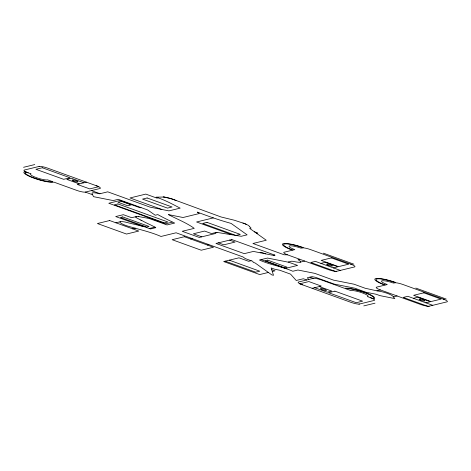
<?xml version="1.0" encoding="UTF-8"?>
<svg xmlns="http://www.w3.org/2000/svg" width="471" height="471" viewBox="0 0 471 471"><rect width="100%" height="100%" fill="white"/><g stroke="black" fill="none" stroke-linecap="round" stroke-linejoin="round"><path stroke-width="0.71" d="M249.736 226.957L251.096 228.088L249.718 228.423L266.274 240.239L252.921 243.495L284.113 254.77L287.398 254.805M23.55 167.293L34.766 164.562M39.611 166.31L24.321 170.043A6.924 1.248 16.7 0 0 28.26 172.857M86.423 182.159L77.25 184.397L89.72 188.906L98.892 186.669L47.63 168.129A6.924 1.248 16.7 0 0 39.105 166.44M25.905 172.003A14.931 2.696 16.7 0 0 34.401 178.067A14.931 2.696 16.7 0 0 52.781 181.724L47.659 179.869A9.232 1.666 16.7 0 1 36.285 177.608A9.232 1.666 16.7 0 1 31.033 173.858L24.798 171.603A16.161 2.914 16.7 0 0 33.994 178.168A16.161 2.914 16.7 0 0 53.894 182.124L76.749 190.39A6.924 1.248 16.7 0 0 85.28 192.086L100.064 188.477A6.924 1.248 16.7 0 0 96.119 185.662M157.938 197.855L156.89 198.108L145.804 194.099L130.002 197.955L161.853 209.471M140.994 207.558L140.099 207.776L120.011 200.516L108.795 203.248L165.598 223.79L172.203 222.177M115.895 222.795L120.482 221.676M132.516 228.806L135.318 228.123M149.248 228.506L155.024 227.099M213.357 217.89L196.578 221.982L231.597 234.646M190.614 238.974L192.197 238.585M207.24 244.985L208.783 244.608M256.618 233.345L257.873 233.039L254.458 231.803M260.11 252.75L261.57 252.397L265.538 253.834M251.137 260.716L248.67 261.317L238.974 257.814L223.684 261.54L259.704 274.564L268.388 272.444M273.374 255.388L274.693 255.064M299.697 259.262L297.99 259.733A9.232 1.666 16.7 0 1 300.28 262.129L299.992 262.206A9.232 1.666 16.7 0 1 296.024 261.929L291.867 261.175L287.981 262.117L267.516 258.055L259.45 260.016C270.166 264.938 281.941 266.468 292.832 271.255L297.919 270.013L314.816 273.368L333.521 280.133L353.986 284.201L365.208 288.258L377.872 291.043A9.232 1.666 16.7 0 1 386.673 293.133A9.232 1.666 16.7 0 1 392.885 296.235L394.828 298.585L379.956 295.629L376.211 294.275L365.979 292.238L354.757 288.181L334.292 284.113L315.588 277.354L312.014 276.642L307.322 277.784L308.823 279.474M300.092 262.182L304.678 261.064M272.285 271.496L274.993 270.837L271.69 269.642M320.934 263.389L325.52 262.27L337.99 266.78L333.403 267.899M372.649 298.467A14.931 2.696 16.7 0 0 364.154 292.403A14.931 2.696 16.7 0 0 345.773 288.747L350.895 290.601A9.232 1.666 16.7 0 1 362.27 292.862A9.232 1.666 16.7 0 1 367.521 296.612L373.756 298.867A16.161 2.914 16.7 0 0 364.56 292.303A16.161 2.914 16.7 0 0 344.66 288.346L321.805 280.08A6.924 1.248 16.7 0 0 313.274 278.385L298.49 281.994A6.924 1.248 16.7 0 0 302.435 284.808M312.132 288.311L321.304 286.074L308.835 281.564L299.662 283.801L350.924 302.341A6.924 1.248 16.7 0 0 359.45 304.03M376.947 290.837L380.497 289.971L420.68 304.496A6.924 1.248 16.7 0 0 429.205 306.191M358.943 304.16L374.233 300.427A6.924 1.248 16.7 0 0 370.294 297.613M393.42 296.883L397.124 295.982M363.789 305.909L375.004 303.177M413.379 298.308L417.965 297.189L430.435 301.699L425.849 302.818M216.795 232.362L241.199 236.289L247.11 234.846L231.09 223.401C219.645 220.275 208.441 216.301 197.302 212.085L199.327 213.534L183.031 217.508L168.412 214.599C177.025 219.18 186.251 222.6 194.246 228.358L182.212 231.296L199.298 237.443L215.842 233.41L215.647 232.662L217.013 232.356M138.845 216.601L136.413 216.542L131.662 217.696L123.349 214.688L115.707 216.554L143.054 226.445M136.331 216.566L135.76 216.848L135.966 217.508M216.207 232.427L211.508 233.563L204.585 231.061L193.369 233.793L201.788 236.836M163.237 196.931L163.537 196.96M164.185 197.031L156.048 197.166C164.603 199.839 172.333 204.09 180.169 208.141L168.942 210.878L150.013 207.116L107.741 191.832L99.675 193.799L99.004 193.622A9.232 1.666 16.7 0 0 91.998 193.481L93.505 196.666L113.158 200.575L118.25 199.333L147.717 209.989L155.236 215.223L157.82 214.593C163.29 217.702 168.989 220.375 174.67 223.066L167.022 224.932L149.213 218.491L138.639 216.578M163.796 196.978L172.362 199.08M164.52 197.072L164.879 197.131M165.244 197.19L165.627 197.261M166.01 197.331L166.41 197.414M166.816 197.496L167.229 197.59M167.647 197.69L168.07 197.796M168.5 197.902L168.93 198.02M169.36 198.138L169.795 198.262M170.231 198.385L170.667 198.521M171.097 198.656L171.521 198.791M242.918 223.019L243.301 223.148M171.88 198.909L221.052 216.972L234.222 220.198L244.214 223.472L248.252 225.262L249.842 226.681M243.76 223.307L244.125 223.442M172.78 199.227L173.181 199.374M323.353 253.157L353.833 264.178M352.049 264.614L310.483 249.583A6.924 1.248 16.7 0 0 301.958 247.887M415.793 288.075L446.272 299.097M444.489 299.527L402.929 284.502A6.924 1.248 16.7 0 0 394.398 282.806M340.327 270.407L315.393 261.387L310.801 262.506L335.741 271.526L354.604 266.927A6.924 1.248 16.7 0 0 350.66 264.113M432.772 305.32L407.833 296.306L403.247 297.425L428.186 306.438L447.044 301.84A6.924 1.248 16.7 0 0 443.105 299.026M83.873 182.777L71.404 178.274L66.817 179.392L79.287 183.896M229.63 240.116L235.064 242.082L223.849 244.814L218.414 242.848M91.398 190.59L100.029 193.711M288.27 262.053L297.59 265.42L285.355 268.405L261.069 259.621M85.28 192.086L92.587 194.723M309.883 277.16L313.274 278.385M141.559 220.346C146.128 223.13 151.238 224.897 155.819 227.664L150.508 228.959L144.155 226.663L128.819 222.954A9.232 1.666 16.7 0 0 120.617 221.647L120.323 221.723A9.232 1.666 16.7 0 0 127.04 225.88C138.409 229.318 150.037 231.685 161.017 236.46L176.095 232.786L242.965 256.93L245.32 258.614L252.803 261.317L253.227 262.306L255.164 263.006L271.832 274.905L273.51 275.305L271.149 267.952L274.652 269.218L279.768 270.236L290.56 274.134L296.23 280.492L303.342 278.755L306.733 279.98M319.267 286.574L331.737 291.078L327.151 292.197L314.681 287.693M229.289 260.175L259.768 271.196L255.688 272.185L225.209 261.17M140.758 220.051L141.547 220.346M244.567 223.607L244.926 223.737M173.581 199.521L173.964 199.675M140.747 220.045L136.019 217.561M245.344 223.908L245.679 224.043M174.347 199.822L174.712 199.975M246.08 224.208L246.398 224.343M175.071 200.128L175.406 200.281M175.742 200.428L176.048 200.581M395.269 282.594A14.931 2.696 16.7 0 0 376.882 278.944A14.931 2.696 16.7 0 0 385.378 285.008L387.262 284.549A9.232 1.666 16.7 0 1 382.01 280.793A9.232 1.666 16.7 0 1 393.379 283.053L395.675 282.494A16.161 2.914 16.7 0 0 375.776 278.538A16.161 2.914 16.7 0 0 384.972 285.108L376.559 287.157A6.924 1.248 16.7 0 0 380.497 289.971M302.824 247.675A14.931 2.696 16.7 0 0 284.437 244.025A14.931 2.696 16.7 0 0 292.933 250.089L294.817 249.63A9.232 1.666 16.7 0 1 289.565 245.88A9.232 1.666 16.7 0 1 300.934 248.14L303.23 247.581A16.161 2.914 16.7 0 0 283.33 243.625A16.161 2.914 16.7 0 0 292.526 250.189L284.113 252.238A6.924 1.248 16.7 0 0 287.11 254.693L328.234 269.583A6.924 1.248 16.7 0 0 336.759 271.272M42.313 167.753L35.943 169.307L63.65 179.321L70.02 177.773L42.313 167.753M121.577 201.388L118.009 202.259L127.706 205.768L131.279 204.897L121.577 201.388M117.98 203.943L114.412 204.814L164.285 222.848L167.853 221.976L117.98 203.943M147.129 197.973L142.536 199.092L167.476 208.105L172.062 206.987L147.129 197.973M122.737 216.937L120.441 217.496L146.764 227.016L149.06 226.457L122.737 216.937M109.661 220.54L97.426 223.525L126.516 234.046L138.751 231.061L109.661 220.54M207.034 222.371L202.701 223.425L235.947 235.447L240.281 234.393L207.034 222.371M184.379 236.719L172.145 239.698L201.241 250.219L213.475 247.234L184.379 236.719M231.844 239.574L215.959 243.448L244.29 253.651L253.422 251.426L273.892 255.488L275.07 255.205L231.844 239.574M267.634 260.145L265.085 260.763L284.478 267.775L287.027 267.157L267.634 260.145M331.378 257.908L321.181 260.398L338.502 266.657L348.693 264.172L331.378 257.908M334.905 291.149L328.534 292.703L356.241 302.718L362.611 301.163L334.905 291.149M423.823 292.827L413.626 295.311L430.941 301.575L441.139 299.091L423.823 292.827M321.864 289.5A3.079 0.553 16.7 0 0 326.432 290.371A3.079 0.553 16.7 0 0 322.158 288.582A3.079 0.553 16.7 0 0 321.864 289.5M73.447 180.999A3.079 0.553 16.7 0 0 78.015 181.871A3.079 0.553 16.7 0 0 73.747 180.081A3.079 0.553 16.7 0 0 73.447 180.999M420.385 299.992A3.079 0.553 16.7 0 0 424.954 300.863A3.079 0.553 16.7 0 0 420.68 299.079A3.079 0.553 16.7 0 0 420.385 299.992M327.94 265.079A3.079 0.553 16.7 0 0 332.508 265.95A3.079 0.553 16.7 0 0 328.24 264.16A3.079 0.553 16.7 0 0 327.94 265.079"/></g></svg>
